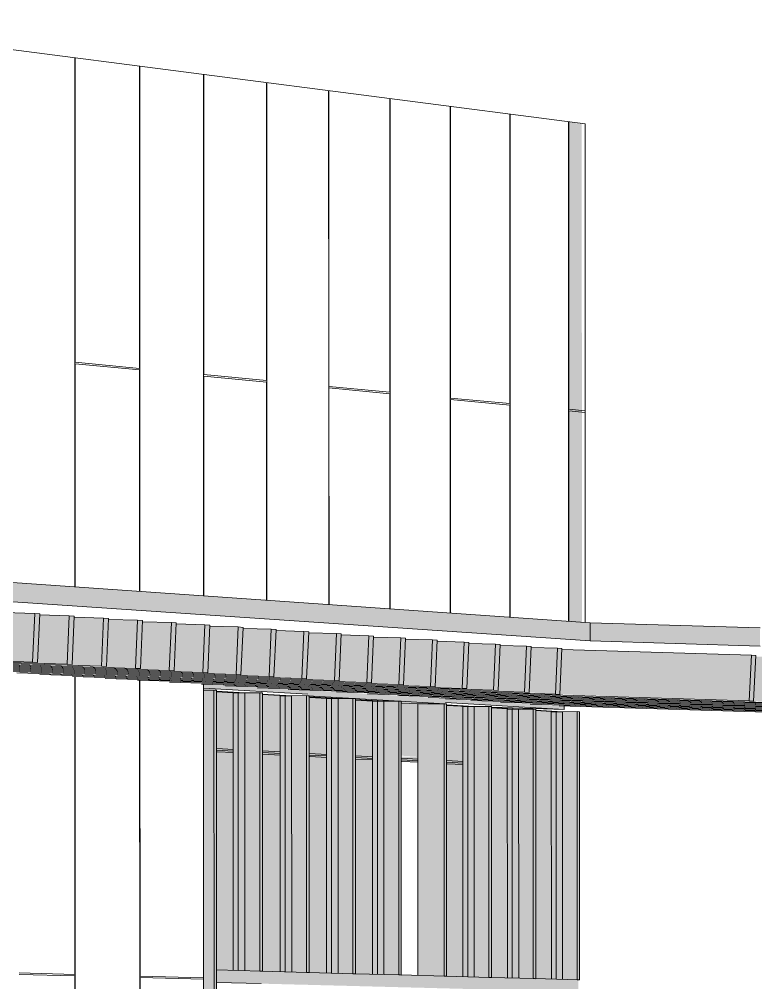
# Model space of a CAD drawing. Header units: inches. Extents: x 31156 to 31160, y -65 to 66.
# Drawn here: x 31156.67972 to 31156.70565, y 59.17454 to 59.20846 of the extents above; entities that cross this region are included whole.
import ezdxf

# ---------------------------------------------------------------- set-up
doc = ezdxf.new("R2010")
doc.units = ezdxf.units.IN
doc.header["$MEASUREMENT"] = 0
for name, color, linetype, lineweight in [('A-CLNG', 13, 'Continuous', 13), ('A-GLAZ-CURT', 52, 'Continuous', 9), ('A-GLAZ-CWMG', 51, 'Continuous', 9), ('A-ROOF', 132, 'Continuous', 13), ('A-WALL-PATT', 111, 'Continuous', 13), ('L-SITE-WALL', 31, 'Continuous', 13), ('S-BEAM', 12, 'Continuous', 9)]:
    doc.layers.add(name, color=color, linetype=linetype, lineweight=lineweight)

# ---------------------------------------------------------------- blocks, each defined once
blk = doc.blocks.new('FP_17-Looking North East')
at = {"layer": 'A-WALL-PATT', "lineweight": 9}
for p, q in [((31156.672188, 59.19723), (31156.672186, 59.208334)), ((31156.6722, 59.197286), (31156.672199, 59.208332)), ((31156.674612, 59.197056), (31156.674611, 59.208019)), ((31156.674625, 59.196998), (31156.674623, 59.208018)), ((31156.677001, 59.196772), (31156.676999, 59.20771)), ((31156.677013, 59.196828), (31156.677011, 59.207708)), ((31156.679353, 59.196604), (31156.679352, 59.207404)), ((31156.679366, 59.196547), (31156.679364, 59.207403)), ((31156.681672, 59.196327), (31156.68167, 59.207104)), ((31156.681683, 59.196382), (31156.681682, 59.207102)), ((31156.683956, 59.196165), (31156.683954, 59.206807)), ((31156.683967, 59.196109), (31156.683966, 59.206806)), ((31156.686207, 59.195896), (31156.686205, 59.206515)), ((31156.686218, 59.19595), (31156.686217, 59.206514)), ((31156.688425, 59.195739), (31156.688424, 59.206228)), ((31156.688437, 59.195684), (31156.688435, 59.206226)), ((31156.690612, 59.195476), (31156.690611, 59.205944)), ((31156.690623, 59.19553), (31156.690622, 59.205943)), ((31156.692768, 59.195325), (31156.692766, 59.205664)), ((31156.692779, 59.19527), (31156.692777, 59.205663)), ((31156.694893, 59.195069), (31156.694892, 59.205389)), ((31156.694904, 59.195121), (31156.694902, 59.205387)), ((31156.696988, 59.194923), (31156.696987, 59.205117)), ((31156.696999, 59.194868), (31156.696998, 59.205116)), ((31156.699055, 59.194673), (31156.699053, 59.204849)), ((31156.699065, 59.194725), (31156.699064, 59.204848)), ((31156.672189, 59.189149), (31156.672188, 59.19723)), ((31156.6722, 59.197286), (31156.674612, 59.197056)), ((31156.6722, 59.197229), (31156.674612, 59.196999)), ((31156.672201, 59.189148), (31156.6722, 59.197229)), ((31156.674613, 59.188979), (31156.674612, 59.196999)), ((31156.674626, 59.188979), (31156.674625, 59.196998)), ((31156.677013, 59.196828), (31156.679353, 59.196604)), ((31156.677002, 59.188812), (31156.677001, 59.196772)), ((31156.679353, 59.196548), (31156.677013, 59.196771)), ((31156.677014, 59.188811), (31156.677013, 59.196771)), ((31156.679354, 59.188674), (31156.679353, 59.196548)), ((31156.679366, 59.188674), (31156.679366, 59.196547)), ((31156.681673, 59.188485), (31156.681672, 59.196327)), ((31156.681683, 59.196382), (31156.683956, 59.196165)), ((31156.681683, 59.196326), (31156.683956, 59.19611)), ((31156.681684, 59.188484), (31156.681683, 59.196326)), ((31156.683957, 59.188325), (31156.683956, 59.19611)), ((31156.683968, 59.188324), (31156.683967, 59.196109)), ((31156.686208, 59.188167), (31156.686207, 59.195896)), ((31156.686218, 59.19595), (31156.688425, 59.195739)), ((31156.688425, 59.195685), (31156.686218, 59.195895)), ((31156.686219, 59.188166), (31156.686218, 59.195895)), ((31156.688426, 59.188012), (31156.688425, 59.195685)), ((31156.688438, 59.188011), (31156.688437, 59.195684)), ((31156.690613, 59.187859), (31156.690612, 59.195476)), ((31156.690623, 59.19553), (31156.692768, 59.195325)), ((31156.690623, 59.195475), (31156.692768, 59.195271)), ((31156.690624, 59.187858), (31156.690623, 59.195475)), ((31156.692769, 59.187708), (31156.692768, 59.195271)), ((31156.69278, 59.187707), (31156.692779, 59.19527)), ((31156.694904, 59.195121), (31156.696988, 59.194923)), ((31156.694894, 59.187559), (31156.694893, 59.195069)), ((31156.696988, 59.19487), (31156.694904, 59.195068)), ((31156.694905, 59.187558), (31156.694904, 59.195068)), ((31156.696989, 59.187412), (31156.696988, 59.19487)), ((31156.697, 59.187411), (31156.696999, 59.194868)), ((31156.699055, 59.187267), (31156.699055, 59.194673)), ((31156.699065, 59.194725), (31156.699638, 59.19467)), ((31156.699065, 59.194672), (31156.699638, 59.194617)), ((31156.699066, 59.187266), (31156.699065, 59.194672))]:
    blk.add_line(p, q, dxfattribs=at)
blk = doc.blocks.new('FP_20-Looking North East')
at = {"layer": 'A-WALL-PATT', "lineweight": 9}
for p, q in [((31156.681674, 59.17483), (31156.681673, 59.185318)), ((31156.681688, 59.164054), (31156.681685, 59.185318)), ((31156.68396, 59.164073), (31156.683957, 59.185181)), ((31156.68397, 59.17477), (31156.683969, 59.185181)), ((31156.681674, 59.17483), (31156.679718, 59.174882)), ((31156.681674, 59.174775), (31156.679718, 59.174826)), ((31156.681677, 59.153277), (31156.681674, 59.174775)), ((31156.686209, 59.174711), (31156.68397, 59.17477)), ((31156.683973, 59.153376), (31156.68397, 59.174715)), ((31156.686209, 59.174656), (31156.68397, 59.174715)), ((31156.68396, 59.164073), (31156.681688, 59.164054)), ((31156.681688, 59.163998), (31156.68396, 59.164017)), ((31156.681689, 59.153222), (31156.681688, 59.163998)), ((31156.683961, 59.15332), (31156.68396, 59.164017)), ((31156.683973, 59.153376), (31156.686212, 59.153471)), ((31156.679721, 59.153194), (31156.681677, 59.153277))]:
    blk.add_line(p, q, dxfattribs=at)

msp = doc.modelspace()

# ---------------------------------------------------------------- hatches: boundary and pattern name
at = {"layer": 'A-CLNG', "lineweight": 5}
h = msp.add_hatch(color=256, dxfattribs=at)
h.paths.add_polyline_path([(31156.698907, 59.184154), (31156.69888, 59.184277), (31156.69472, 59.184527), (31156.69472, 59.184403), (31156.698731, 59.184164)], flags=0)
h.paths.add_polyline_path([(31156.689883, 59.18469), (31156.689883, 59.184832), (31156.689187, 59.184858), (31156.689187, 59.184885), (31156.688089, 59.184924), (31156.688089, 59.184951), (31156.686982, 59.18499), (31156.686982, 59.185018), (31156.686209, 59.185038), (31156.686213, 59.184908), (31156.689722, 59.1847)], flags=0)
h.paths.add_polyline_path([(31156.58285, 59.191325), (31156.58285, 59.19134), (31156.582814, 59.191327)], flags=0)
h.paths.add_polyline_path([(31156.574629, 59.191543), (31156.574629, 59.191769), (31156.572639, 59.191858), (31156.572639, 59.191892), (31156.570536, 59.19197), (31156.570536, 59.192019), (31156.568411, 59.192103), (31156.568411, 59.192146), (31156.568301, 59.192122), (31156.568301, 59.191919), (31156.573705, 59.191598)], flags=0)
h.paths.add_polyline_path([(31156.561779, 59.192307), (31156.561779, 59.192541), (31156.559696, 59.192611), (31156.559696, 59.192671), (31156.558536, 59.192681), (31156.558537, 59.1925), (31156.560358, 59.192392)], flags=0)
h.paths.add_polyline_path([(31156.417346, 59.204743), (31156.405165, 59.205549), (31156.405169, 59.205042), (31156.414237, 59.204819)], flags=0)
at = {"layer": 'A-GLAZ-CURT', "transparency": 33554458}
for points in [[(31156.68766, 59.174958), (31156.687659, 59.184738), (31156.686668, 59.184766), (31156.68667, 59.174985)], [(31156.68931, 59.174913), (31156.689309, 59.18464), (31156.688281, 59.1847), (31156.688282, 59.174941)], [(31156.690943, 59.174868), (31156.690916, 59.184545), (31156.689928, 59.184604), (31156.689929, 59.174896)], [(31156.692558, 59.174824), (31156.692532, 59.18445), (31156.691557, 59.184507), (31156.691558, 59.174852)], [(31156.695737, 59.174738), (31156.695736, 59.18426), (31156.694763, 59.184318), (31156.694764, 59.174764)], [(31156.697301, 59.174695), (31156.6973, 59.184167), (31156.696341, 59.1842), (31156.696342, 59.174721)], [(31156.698849, 59.174653), (31156.698848, 59.184076), (31156.697902, 59.184132), (31156.697903, 59.174679), (31156.698512, 59.174662)]]:
    msp.add_hatch(color=256, dxfattribs=at).paths.add_polyline_path(points, flags=0)
at = {"layer": 'A-GLAZ-CURT', "lineweight": 5, "transparency": 33554458}
for points in [[(31156.687752, 59.174955), (31156.687751, 59.184733), (31156.687516, 59.184699), (31156.687517, 59.174962), (31156.687661, 59.174958)], [(31156.689401, 59.17491), (31156.6894, 59.184635), (31156.689166, 59.184633), (31156.689167, 59.174917), (31156.689311, 59.174913)], [(31156.691032, 59.174866), (31156.691031, 59.184538), (31156.690799, 59.184525), (31156.6908, 59.174872), (31156.690943, 59.174868)], [(31156.694244, 59.174779), (31156.694242, 59.184348), (31156.694012, 59.184318), (31156.694013, 59.174785), (31156.694112, 59.174782)], [(31156.695824, 59.174736), (31156.695822, 59.184255), (31156.695593, 59.184253), (31156.695594, 59.174742), (31156.695737, 59.174738)], [(31156.697387, 59.174693), (31156.697386, 59.184162), (31156.697158, 59.184136), (31156.697159, 59.174699), (31156.697302, 59.174695)]]:
    msp.add_hatch(color=256, dxfattribs=at).paths.add_polyline_path(points, flags=0)
at = {"layer": 'A-GLAZ-CWMG', "lineweight": 5}
for points in [[(31156.686209, 59.174766), (31156.686575, 59.174767), (31156.686574, 59.184838), (31156.686208, 59.184823), (31156.686209, 59.175296)], [(31156.686667, 59.174765), (31156.686654, 59.184833), (31156.686574, 59.184833), (31156.686575, 59.174767)], [(31156.68766, 59.174958), (31156.687659, 59.184738), (31156.687248, 59.184735), (31156.687249, 59.174969)], [(31156.688188, 59.174943), (31156.688187, 59.184742), (31156.687659, 59.184738), (31156.68766, 59.174958)], [(31156.68828, 59.174941), (31156.688279, 59.184737), (31156.688187, 59.184742), (31156.688188, 59.174943)], [(31156.68931, 59.174913), (31156.689309, 59.18464), (31156.6889, 59.184637), (31156.688901, 59.174924)], [(31156.689836, 59.174898), (31156.689835, 59.184645), (31156.689309, 59.18464), (31156.68931, 59.174913), (31156.68971, 59.174902)], [(31156.689927, 59.174896), (31156.689925, 59.184639), (31156.689835, 59.184645), (31156.689836, 59.174898)], [(31156.690942, 59.184544), (31156.691465, 59.184548), (31156.689926, 59.184635), (31156.689929, 59.184604), (31156.690871, 59.184548)], [(31156.690535, 59.184541), (31156.690533, 59.184568), (31156.689958, 59.184575)], [(31156.690943, 59.174868), (31156.690942, 59.184541), (31156.690535, 59.184538), (31156.690536, 59.17488)], [(31156.691466, 59.174854), (31156.691465, 59.184545), (31156.690942, 59.184538), (31156.690943, 59.174868)], [(31156.691556, 59.174852), (31156.691555, 59.184543), (31156.691465, 59.184548), (31156.691466, 59.174854)], [(31156.692557, 59.184448), (31156.692989, 59.184458), (31156.691556, 59.184515), (31156.691558, 59.184507), (31156.692487, 59.184452)], [(31156.692152, 59.184445), (31156.692398, 59.184458), (31156.691939, 59.184458)], [(31156.692558, 59.174824), (31156.692557, 59.184445), (31156.692152, 59.184442), (31156.692153, 59.174836)], [(31156.693079, 59.17481), (31156.693078, 59.184449), (31156.692557, 59.184442), (31156.692558, 59.174824)], [(31156.693167, 59.174808), (31156.693166, 59.184447), (31156.693078, 59.184452), (31156.693079, 59.17481)], [(31156.693751, 59.18435), (31156.694673, 59.184358), (31156.693166, 59.184447), (31156.693172, 59.184385)], [(31156.694674, 59.174767), (31156.694673, 59.184355), (31156.693751, 59.184318), (31156.693753, 59.174792), (31156.694112, 59.174782)], [(31156.694762, 59.174764), (31156.694761, 59.184352), (31156.694673, 59.184328), (31156.694674, 59.174767)], [(31156.695737, 59.174738), (31156.695736, 59.18426), (31156.695334, 59.184254), (31156.695335, 59.174749)], [(31156.696253, 59.174724), (31156.696252, 59.184264), (31156.695736, 59.184254), (31156.695737, 59.174738)], [(31156.69634, 59.174721), (31156.696339, 59.184259), (31156.696252, 59.184264), (31156.696253, 59.174724)], [(31156.697301, 59.174695), (31156.6973, 59.184167), (31156.696901, 59.184136), (31156.696902, 59.174706)], [(31156.697815, 59.174681), (31156.697814, 59.184171), (31156.6973, 59.184136), (31156.697301, 59.174695)], [(31156.697901, 59.174679), (31156.6979, 59.184166), (31156.697814, 59.184171), (31156.697815, 59.174681)], [(31156.698849, 59.174653), (31156.698848, 59.184076), (31156.69845, 59.184065), (31156.698452, 59.174664), (31156.698514, 59.174662)], [(31156.699361, 59.174639), (31156.69936, 59.18408), (31156.698848, 59.184065), (31156.698849, 59.174653)], [(31156.699446, 59.174637), (31156.699445, 59.184075), (31156.69936, 59.184074), (31156.699361, 59.174639)], [(31156.686578, 59.153855), (31156.686575, 59.174767), (31156.686209, 59.174766), (31156.686212, 59.153857)], [(31156.686578, 59.153855), (31156.68667, 59.153859), (31156.686667, 59.174765), (31156.686575, 59.174767), (31156.686578, 59.153957)], [(31156.688234, 59.174504), (31156.688234, 59.174942), (31156.686667, 59.174985), (31156.686667, 59.174545)]]:
    msp.add_hatch(color=256, dxfattribs=at).paths.add_polyline_path(points, flags=0)
at = {"layer": 'A-GLAZ-CWMG'}
for points in [[(31156.69151, 59.184545), (31156.69151, 59.18475), (31156.689959, 59.184829), (31156.68988, 59.184834), (31156.68988, 59.184642), (31156.69089, 59.184582)], [(31156.693122, 59.18445), (31156.693122, 59.18464), (31156.69151, 59.184737), (31156.69151, 59.184545), (31156.692989, 59.184458)], [(31156.68621, 59.174543), (31156.686667, 59.174545), (31156.686667, 59.174985), (31156.68621, 59.174983), (31156.68621, 59.17458)], [(31156.689881, 59.174462), (31156.689881, 59.174897), (31156.688234, 59.174942), (31156.688234, 59.174504), (31156.689709, 59.174466)], [(31156.691511, 59.17442), (31156.691511, 59.174853), (31156.689881, 59.174897), (31156.689881, 59.174462)], [(31156.693123, 59.174378), (31156.693123, 59.174809), (31156.691511, 59.174853), (31156.691511, 59.17442)], [(31156.694718, 59.174337), (31156.694718, 59.174766), (31156.693123, 59.174809), (31156.693123, 59.174378), (31156.69411, 59.174353)], [(31156.696297, 59.174296), (31156.696296, 59.174723), (31156.694718, 59.174766), (31156.694718, 59.174337)], [(31156.697858, 59.174256), (31156.697858, 59.17468), (31156.696296, 59.174723), (31156.696297, 59.174296)], [(31156.699404, 59.174216), (31156.699403, 59.174638), (31156.697858, 59.17468), (31156.697858, 59.174256), (31156.698095, 59.17425)]]:
    msp.add_hatch(color=256, dxfattribs=at).paths.add_polyline_path(points, flags=0)
h = msp.add_hatch(color=256, dxfattribs=at)
h.paths.add_polyline_path([(31156.694717, 59.184355), (31156.694717, 59.184544), (31156.693122, 59.18464), (31156.693122, 59.18445), (31156.69411, 59.184391)], flags=0)
h.paths.add_polyline_path([(31156.694717, 59.184544), (31156.694717, 59.184558), (31156.694264, 59.184571)], flags=0)
at = {"layer": 'A-ROOF', "lineweight": 5}
for points in [[(31156.699814, 59.18657), (31156.699814, 59.187207), (31156.60504, 59.193819), (31156.604859, 59.193592), (31156.60464, 59.193428), (31156.604375, 59.193319), (31156.604092, 59.193279), (31156.600564, 59.193521), (31156.595217, 59.193668), (31156.699814, 59.18657)], [(31156.705802, 59.186391), (31156.705801, 59.18703), (31156.699814, 59.187207), (31156.699814, 59.18657), (31156.702838, 59.18648)]]:
    msp.add_hatch(color=256, dxfattribs=at).paths.add_polyline_path(points, flags=0)
at = {"layer": 'L-SITE-WALL', "lineweight": 5}
msp.add_hatch(color=256, dxfattribs=at).paths.add_polyline_path([(31156.699526, 59.187234), (31156.699523, 59.204771), (31156.699046, 59.204833), (31156.699048, 59.187268)], flags=0)
at = {"layer": 'S-BEAM', "lineweight": 5}
h = msp.add_hatch(color=256, dxfattribs=at)
h.paths.add_polyline_path([(31156.695345, 59.184181), (31156.695345, 59.184257), (31156.695345, 59.184284), (31156.694776, 59.184298), (31156.694777, 59.184215), (31156.695028, 59.1842)], flags=0)
h.paths.add_polyline_path([(31156.692162, 59.184369), (31156.692162, 59.184445), (31156.691569, 59.18445), (31156.691571, 59.184403), (31156.691755, 59.184393)], flags=0)
h.paths.add_polyline_path([(31156.690546, 59.184464), (31156.690545, 59.184541), (31156.68994, 59.184546), (31156.689942, 59.184499)], flags=0)
h.paths.add_polyline_path([(31156.688911, 59.18456), (31156.688911, 59.184637), (31156.688911, 59.184665), (31156.688294, 59.184682), (31156.688295, 59.184596), (31156.688489, 59.184585)], flags=0)
h.paths.add_polyline_path([(31156.687259, 59.184657), (31156.687259, 59.184735), (31156.687197, 59.184767), (31156.686681, 59.184766), (31156.686682, 59.184691)], flags=0)
h.paths.add_polyline_path([(31156.573036, 59.191378), (31156.573058, 59.191459), (31156.573074, 59.191479), (31156.573118, 59.191519), (31156.571589, 59.191582), (31156.571591, 59.191463)], flags=0)
h.paths.add_polyline_path([(31156.57018, 59.191547), (31156.57018, 59.191654), (31156.570582, 59.191669), (31156.568403, 59.19177), (31156.568405, 59.191651), (31156.569302, 59.191598)], flags=0)
h.paths.add_polyline_path([(31156.563515, 59.191939), (31156.563556, 59.192046), (31156.561884, 59.192119), (31156.561886, 59.192035), (31156.562664, 59.191989)], flags=0)
h.paths.add_polyline_path([(31156.559851, 59.192154), (31156.559887, 59.192256), (31156.5599, 59.192273), (31156.559934, 59.192299), (31156.558549, 59.192352), (31156.558551, 59.192231)], flags=0)
h.paths.add_polyline_path([(31156.416268, 59.200603), (31156.416268, 59.20075), (31156.412215, 59.20099), (31156.412216, 59.200842), (31156.415753, 59.200634)], flags=0)
h.paths.add_polyline_path([(31156.410311, 59.200954), (31156.410311, 59.201102), (31156.406152, 59.201348), (31156.406153, 59.201198), (31156.409414, 59.201007)], flags=0)
h = msp.add_hatch(color=256, dxfattribs=at)
h.paths.add_polyline_path([(31156.695345, 59.182414), (31156.695345, 59.184181), (31156.694776, 59.1842), (31156.694777, 59.182444), (31156.695345, 59.182414)], flags=0)
h.paths.add_polyline_path([(31156.692163, 59.182582), (31156.692162, 59.184369), (31156.69157, 59.184393), (31156.691571, 59.182613), (31156.692162, 59.182582)], flags=0)
h.paths.add_polyline_path([(31156.690546, 59.182668), (31156.690546, 59.184464), (31156.689941, 59.184499), (31156.689942, 59.1827), (31156.690546, 59.182668)], flags=0)
h.paths.add_polyline_path([(31156.688911, 59.182754), (31156.688911, 59.18456), (31156.688294, 59.184596), (31156.688295, 59.182787), (31156.688911, 59.182754)], flags=0)
h.paths.add_polyline_path([(31156.687259, 59.182841), (31156.687259, 59.184657), (31156.686681, 59.184691), (31156.686682, 59.182872), (31156.687259, 59.182841)], flags=0)
h.paths.add_polyline_path([(31156.572919, 59.188892), (31156.572919, 59.191061), (31156.573026, 59.191061), (31156.573026, 59.191379), (31156.57159, 59.191464), (31156.571591, 59.188963)], flags=0)
h.paths.add_polyline_path([(31156.57018, 59.189037), (31156.57018, 59.191547), (31156.568403, 59.191651), (31156.568405, 59.189131), (31156.57018, 59.189037)], flags=0)
h.paths.add_polyline_path([(31156.563516, 59.18939), (31156.563515, 59.191939), (31156.561884, 59.192029), (31156.561886, 59.189476), (31156.562243, 59.189457)], flags=0)
h.paths.add_polyline_path([(31156.559851, 59.189584), (31156.559851, 59.192154), (31156.558549, 59.192231), (31156.558551, 59.189653)], flags=0)
h.paths.add_polyline_path([(31156.416269, 59.197182), (31156.416268, 59.200603), (31156.412215, 59.200842), (31156.412216, 59.197397), (31156.416268, 59.197182)], flags=0)
h.paths.add_polyline_path([(31156.410311, 59.197498), (31156.410311, 59.200954), (31156.406152, 59.201189), (31156.406153, 59.197718), (31156.410311, 59.197498)], flags=0)
h = msp.add_hatch(color=256, dxfattribs=at)
h.paths.add_polyline_path([(31156.693762, 59.182497), (31156.693762, 59.184274), (31156.693181, 59.184309), (31156.693182, 59.182528), (31156.693762, 59.182497)], flags=0)
h.paths.add_polyline_path([(31156.482026, 59.193702), (31156.481995, 59.196005), (31156.444933, 59.198133), (31156.444937, 59.195665), (31156.482026, 59.193702)], flags=0)
h.paths.add_polyline_path([(31156.443035, 59.195766), (31156.443034, 59.19824), (31156.443071, 59.19824), (31156.418155, 59.19967), (31156.418156, 59.197082), (31156.441648, 59.195839)], flags=0)
h = msp.add_hatch(color=256, dxfattribs=at)
h.paths.add_polyline_path([(31156.695344, 59.182268), (31156.695343, 59.182325), (31156.694774, 59.182355), (31156.694775, 59.182297), (31156.695343, 59.182268)], flags=0)
h.paths.add_polyline_path([(31156.692161, 59.182434), (31156.692161, 59.182492), (31156.691568, 59.182523), (31156.691569, 59.182465), (31156.692161, 59.182434)], flags=0)
h.paths.add_polyline_path([(31156.690544, 59.182519), (31156.690544, 59.182577), (31156.689939, 59.182609), (31156.68994, 59.182551), (31156.690544, 59.182519)], flags=0)
h.paths.add_polyline_path([(31156.68891, 59.182605), (31156.688909, 59.182663), (31156.688292, 59.182696), (31156.688293, 59.182637), (31156.688909, 59.182605)], flags=0)
h.paths.add_polyline_path([(31156.687258, 59.182692), (31156.687257, 59.18275), (31156.68668, 59.182781), (31156.686681, 59.182722), (31156.687257, 59.182692)], flags=0)
h.paths.add_polyline_path([(31156.573327, 59.188665), (31156.573326, 59.188745), (31156.571588, 59.188837), (31156.571589, 59.188756), (31156.573326, 59.188665)], flags=0)
h.paths.add_polyline_path([(31156.570178, 59.18883), (31156.570178, 59.188911), (31156.568402, 59.189005), (31156.568403, 59.188923), (31156.570178, 59.18883)], flags=0)
h.paths.add_polyline_path([(31156.563737, 59.189168), (31156.563736, 59.18925), (31156.561883, 59.189348), (31156.561884, 59.189265), (31156.563736, 59.189168)], flags=0)
h.paths.add_polyline_path([(31156.560436, 59.189341), (31156.560436, 59.189424), (31156.558548, 59.189523), (31156.558549, 59.18944)], flags=0)
h.paths.add_polyline_path([(31156.416267, 59.1969), (31156.416267, 59.19701), (31156.412213, 59.197223), (31156.412214, 59.197112), (31156.416267, 59.1969)], flags=0)
h.paths.add_polyline_path([(31156.410309, 59.197212), (31156.410309, 59.197324), (31156.40615, 59.197542), (31156.406151, 59.19743), (31156.410309, 59.197212)], flags=0)
h = msp.add_hatch(color=256, dxfattribs=at)
h.paths.add_polyline_path([(31156.695345, 59.182325), (31156.695345, 59.182414), (31156.694776, 59.182414), (31156.694777, 59.182355), (31156.695345, 59.182325)], flags=0)
h.paths.add_polyline_path([(31156.692163, 59.182492), (31156.692162, 59.182582), (31156.69157, 59.182584), (31156.691571, 59.182523), (31156.692162, 59.182492)], flags=0)
h.paths.add_polyline_path([(31156.690546, 59.182577), (31156.690546, 59.182668), (31156.689941, 59.18267), (31156.689942, 59.182609), (31156.690545, 59.182577)], flags=0)
h.paths.add_polyline_path([(31156.688911, 59.182663), (31156.688911, 59.182754), (31156.688294, 59.182757), (31156.688295, 59.182696), (31156.688911, 59.182663)], flags=0)
h.paths.add_polyline_path([(31156.687259, 59.18275), (31156.687259, 59.182841), (31156.686681, 59.182842), (31156.686682, 59.182781), (31156.687259, 59.18275)], flags=0)
h.paths.add_polyline_path([(31156.573105, 59.188757), (31156.573049, 59.188828), (31156.573042, 59.188844), (31156.572921, 59.188875), (31156.572919, 59.188892), (31156.57159, 59.188946), (31156.571591, 59.188837)], flags=0)
h.paths.add_polyline_path([(31156.57018, 59.188911), (31156.57018, 59.189037), (31156.568403, 59.189115), (31156.568404, 59.189005), (31156.570179, 59.188911)], flags=0)
h.paths.add_polyline_path([(31156.563585, 59.189258), (31156.563528, 59.189332), (31156.563516, 59.18939), (31156.561885, 59.18946), (31156.561885, 59.189348), (31156.562243, 59.189329)], flags=0)
h.paths.add_polyline_path([(31156.559921, 59.189451), (31156.559863, 59.189526), (31156.559851, 59.189584), (31156.55855, 59.189637), (31156.55855, 59.189523)], flags=0)
h.paths.add_polyline_path([(31156.416268, 59.19701), (31156.416268, 59.197182), (31156.412215, 59.197395), (31156.412216, 59.197224), (31156.416268, 59.19701)], flags=0)
h.paths.add_polyline_path([(31156.410311, 59.197324), (31156.410311, 59.197498), (31156.406152, 59.197717), (31156.406153, 59.197543), (31156.410311, 59.197324)], flags=0)
h = msp.add_hatch(color=256, dxfattribs=at)
h.paths.add_polyline_path([(31156.695347, 59.182214), (31156.695343, 59.182268), (31156.694774, 59.182297), (31156.694779, 59.182243), (31156.695347, 59.182214)], flags=0)
h.paths.add_polyline_path([(31156.692165, 59.18238), (31156.692161, 59.182434), (31156.691568, 59.182466), (31156.691573, 59.182411), (31156.692165, 59.18238)], flags=0)
h.paths.add_polyline_path([(31156.690548, 59.182464), (31156.690544, 59.182519), (31156.689939, 59.182551), (31156.689944, 59.182496), (31156.690548, 59.182464)], flags=0)
h.paths.add_polyline_path([(31156.688914, 59.18255), (31156.688909, 59.182605), (31156.688292, 59.182637), (31156.688297, 59.182582), (31156.688913, 59.18255)], flags=0)
h.paths.add_polyline_path([(31156.687261, 59.182636), (31156.687257, 59.182692), (31156.68668, 59.182722), (31156.686685, 59.182666), (31156.687261, 59.182636)], flags=0)
h.paths.add_polyline_path([(31156.572396, 59.188638), (31156.573326, 59.188665), (31156.571588, 59.188756), (31156.571593, 59.18868), (31156.572266, 59.188645)], flags=0)
h.paths.add_polyline_path([(31156.570182, 59.188753), (31156.570178, 59.18883), (31156.568402, 59.188923), (31156.568407, 59.188846), (31156.570182, 59.188753)], flags=0)
h.paths.add_polyline_path([(31156.562864, 59.189136), (31156.563736, 59.189168), (31156.561883, 59.189265), (31156.561888, 59.189187), (31156.562245, 59.189168)], flags=0)
h.paths.add_polyline_path([(31156.559194, 59.189328), (31156.560436, 59.189341), (31156.558548, 59.18944), (31156.558553, 59.189361)], flags=0)
h.paths.add_polyline_path([(31156.416271, 59.196795), (31156.416267, 59.1969), (31156.412213, 59.197112), (31156.412218, 59.197007), (31156.41627, 59.196795)], flags=0)
h.paths.add_polyline_path([(31156.410313, 59.197107), (31156.410309, 59.197212), (31156.40615, 59.19743), (31156.406155, 59.197324), (31156.410313, 59.197107)], flags=0)
h = msp.add_hatch(color=256, dxfattribs=at)
h.paths.add_polyline_path([(31156.693761, 59.182351), (31156.69376, 59.182408), (31156.69318, 59.182438), (31156.693181, 59.182381), (31156.69376, 59.182351)], flags=0)
h.paths.add_polyline_path([(31156.482024, 59.193452), (31156.482024, 59.19355), (31156.444931, 59.195502), (31156.444935, 59.195397), (31156.482024, 59.193452)], flags=0)
h.paths.add_polyline_path([(31156.443759, 59.195458), (31156.443759, 59.195563), (31156.418153, 59.196911), (31156.418154, 59.196801), (31156.439374, 59.195688)], flags=0)
h = msp.add_hatch(color=256, dxfattribs=at)
h.paths.add_polyline_path([(31156.693762, 59.182408), (31156.693762, 59.182497), (31156.693181, 59.182498), (31156.693182, 59.182438), (31156.693762, 59.182408)], flags=0)
h.paths.add_polyline_path([(31156.482026, 59.19355), (31156.482026, 59.193702), (31156.444933, 59.195661), (31156.444936, 59.195502), (31156.482026, 59.19355)], flags=0)
h.paths.add_polyline_path([(31156.443119, 59.195597), (31156.443062, 59.195661), (31156.443035, 59.195766), (31156.418155, 59.19708), (31156.418155, 59.196911), (31156.439376, 59.195794)], flags=0)
h = msp.add_hatch(color=256, dxfattribs=at)
h.paths.add_polyline_path([(31156.693765, 59.182296), (31156.69376, 59.182351), (31156.69318, 59.182381), (31156.693185, 59.182327), (31156.693764, 59.182296)], flags=0)
h.paths.add_polyline_path([(31156.482029, 59.193359), (31156.482024, 59.193452), (31156.444931, 59.195397), (31156.444939, 59.195297), (31156.482028, 59.193359)], flags=0)
h.paths.add_polyline_path([(31156.442247, 59.195438), (31156.443737, 59.195459), (31156.418153, 59.196801), (31156.418158, 59.196697), (31156.439378, 59.195588)], flags=0)
h = msp.add_hatch(color=256, dxfattribs=at)
h.paths.add_polyline_path([(31156.695748, 59.18426), (31156.695345, 59.184285), (31156.695688, 59.184264)], flags=0)
h.paths.add_polyline_path([(31156.693762, 59.184274), (31156.693762, 59.184351), (31156.693181, 59.184355), (31156.693182, 59.184309)], flags=0)
h.paths.add_polyline_path([(31156.689322, 59.184641), (31156.688911, 59.184665), (31156.689296, 59.184642)], flags=0)
h.paths.add_polyline_path([(31156.687671, 59.184738), (31156.687203, 59.184767), (31156.6876, 59.184743)], flags=0)
h.paths.add_polyline_path([(31156.573118, 59.191519), (31156.573118, 59.191519), (31156.571769, 59.191599)], flags=0)
h.paths.add_polyline_path([(31156.57072, 59.191661), (31156.570591, 59.191669), (31156.570582, 59.191669)], flags=0)
h.paths.add_polyline_path([(31156.559934, 59.192299), (31156.559935, 59.1923), (31156.55855, 59.192381)], flags=0)
for points in [[(31156.680187, 59.185826), (31156.680263, 59.187538), (31156.679217, 59.187569), (31156.679143, 59.185891), (31156.665843, 59.186268), (31156.665843, 59.186263), (31156.679219, 59.185856)], [(31156.681404, 59.185752), (31156.68148, 59.187456), (31156.680443, 59.187487), (31156.680369, 59.185816), (31156.667108, 59.186194), (31156.667108, 59.186187), (31156.680853, 59.185768)], [(31156.680364, 59.185815), (31156.68044, 59.187526), (31156.680263, 59.187538), (31156.680187, 59.185826)], [(31156.68158, 59.185741), (31156.681656, 59.187445), (31156.68148, 59.187456), (31156.681404, 59.185752)], [(31156.682612, 59.185678), (31156.682688, 59.187376), (31156.681659, 59.187406), (31156.681585, 59.185741), (31156.68166, 59.185707)], [(31156.682787, 59.185667), (31156.682862, 59.187364), (31156.682688, 59.187376), (31156.682612, 59.185678)], [(31156.683811, 59.185604), (31156.683886, 59.187296), (31156.682865, 59.187326), (31156.682792, 59.185667), (31156.682867, 59.185633)], [(31156.683984, 59.185594), (31156.68406, 59.187284), (31156.683886, 59.187296), (31156.683811, 59.185604)], [(31156.685001, 59.185531), (31156.685076, 59.187216), (31156.684062, 59.187247), (31156.683989, 59.185594), (31156.684064, 59.18556)], [(31156.685173, 59.185521), (31156.685248, 59.187205), (31156.685076, 59.187216), (31156.685001, 59.185531)], [(31156.686181, 59.185459), (31156.686256, 59.187138), (31156.685251, 59.187168), (31156.685177, 59.185521), (31156.685254, 59.185487)], [(31156.686352, 59.185449), (31156.686427, 59.187126), (31156.686256, 59.187138), (31156.686181, 59.185459)], [(31156.687353, 59.185387), (31156.687427, 59.18706), (31156.686429, 59.187089), (31156.686356, 59.185449), (31156.686431, 59.185416)], [(31156.687522, 59.185377), (31156.687597, 59.187048), (31156.687427, 59.18706), (31156.687353, 59.185387)], [(31156.688516, 59.185316), (31156.68859, 59.186982), (31156.687599, 59.187012), (31156.687527, 59.185377), (31156.687601, 59.185344)], [(31156.688683, 59.185306), (31156.688758, 59.186971), (31156.68859, 59.186982), (31156.688516, 59.185316)], [(31156.689669, 59.185245), (31156.689743, 59.186905), (31156.688761, 59.186934), (31156.688688, 59.185306), (31156.68965, 59.185246)], [(31156.689836, 59.185235), (31156.68991, 59.186894), (31156.689743, 59.186905), (31156.689669, 59.185245)], [(31156.690815, 59.185175), (31156.690888, 59.186829), (31156.689913, 59.186858), (31156.689841, 59.185235), (31156.689914, 59.185203)], [(31156.69098, 59.185165), (31156.691054, 59.186818), (31156.690888, 59.186829), (31156.690815, 59.185175)], [(31156.691951, 59.185106), (31156.692025, 59.186753), (31156.691056, 59.186782), (31156.690984, 59.185165), (31156.691058, 59.185133)], [(31156.692115, 59.185096), (31156.692189, 59.186742), (31156.692025, 59.186753), (31156.691951, 59.185106)], [(31156.693079, 59.185037), (31156.693152, 59.186678), (31156.692192, 59.186706), (31156.69212, 59.185096), (31156.692193, 59.185064)], [(31156.693242, 59.185027), (31156.693315, 59.186667), (31156.693152, 59.186678), (31156.693079, 59.185037)], [(31156.694199, 59.184968), (31156.694272, 59.186603), (31156.693318, 59.186631), (31156.693246, 59.185027), (31156.694051, 59.184973)], [(31156.694361, 59.184958), (31156.694434, 59.186592), (31156.694272, 59.186603), (31156.694199, 59.184968)], [(31156.69531, 59.1849), (31156.695383, 59.186529), (31156.694436, 59.186557), (31156.694365, 59.184958), (31156.694438, 59.184927)], [(31156.695471, 59.18489), (31156.695543, 59.186518), (31156.695383, 59.186529), (31156.69531, 59.1849)], [(31156.696413, 59.184832), (31156.696486, 59.186455), (31156.695546, 59.186483), (31156.695475, 59.18489), (31156.695548, 59.184859)], [(31156.696573, 59.184823), (31156.696645, 59.186445), (31156.696486, 59.186455), (31156.696413, 59.184832)], [(31156.697508, 59.184765), (31156.697581, 59.186382), (31156.696648, 59.18641), (31156.696577, 59.184823), (31156.696649, 59.184792)], [(31156.697667, 59.184756), (31156.697739, 59.186372), (31156.697581, 59.186382), (31156.697508, 59.184765)], [(31156.698595, 59.184699), (31156.698667, 59.18631), (31156.697742, 59.186337), (31156.697671, 59.184756), (31156.698452, 59.184703)], [(31156.698752, 59.184689), (31156.698824, 59.186299), (31156.698667, 59.18631), (31156.698595, 59.184699)], [(31156.705419, 59.184456), (31156.705492, 59.186065), (31156.698827, 59.186265), (31156.698757, 59.184689), (31156.702838, 59.184536)], [(31156.705573, 59.184447), (31156.705645, 59.186055), (31156.705492, 59.186065), (31156.705419, 59.184456)], [(31156.706472, 59.184391), (31156.706544, 59.185994), (31156.705648, 59.186021), (31156.705577, 59.184447), (31156.706434, 59.184392)]]:
    msp.add_hatch(color=256, dxfattribs=at).paths.add_polyline_path(points, flags=0)

# ---------------------------------------------------------------- linework, layer by layer
at = {"layer": 'A-CLNG'}
for p, q in [((31156.689883, 59.18469), (31156.686209, 59.184909)), ((31156.698907, 59.184154), (31156.69472, 59.184403)), ((31156.698907, 59.184281), (31156.698907, 59.184154)), ((31156.696352, 59.184233), (31156.698907, 59.184154))]:
    msp.add_line(p, q, dxfattribs=at)
at = {"layer": 'A-GLAZ-CURT'}
for p, q in [((31156.687659, 59.184738), (31156.686668, 59.184797)), ((31156.686669, 59.184781), (31156.687424, 59.184736)), ((31156.687424, 59.184736), (31156.687659, 59.184738)), ((31156.687424, 59.184736), (31156.687425, 59.174964)), ((31156.68766, 59.174958), (31156.687659, 59.184738)), ((31156.689309, 59.18464), (31156.688281, 59.184701)), ((31156.688282, 59.184685), (31156.689075, 59.184638)), ((31156.689075, 59.184638), (31156.689309, 59.18464)), ((31156.689075, 59.184638), (31156.689077, 59.174919)), ((31156.68931, 59.174913), (31156.689309, 59.18464)), ((31156.690942, 59.184544), (31156.689928, 59.184604)), ((31156.689929, 59.184588), (31156.690709, 59.184542)), ((31156.690709, 59.184542), (31156.690942, 59.184544)), ((31156.690709, 59.184542), (31156.69071, 59.174875)), ((31156.690943, 59.174868), (31156.690942, 59.184544)), ((31156.692557, 59.184448), (31156.691557, 59.184507)), ((31156.691558, 59.184492), (31156.692325, 59.184446)), ((31156.692325, 59.184446), (31156.692557, 59.184448)), ((31156.692325, 59.184446), (31156.692326, 59.174831)), ((31156.692558, 59.174824), (31156.692557, 59.184448)), ((31156.695736, 59.18426), (31156.694763, 59.184318)), ((31156.694764, 59.184302), (31156.695506, 59.184258)), ((31156.695506, 59.184258), (31156.695736, 59.18426)), ((31156.695506, 59.184258), (31156.695507, 59.174744)), ((31156.695737, 59.174738), (31156.695736, 59.18426)), ((31156.6973, 59.184167), (31156.696341, 59.184224)), ((31156.696342, 59.184209), (31156.697072, 59.184166)), ((31156.697072, 59.184166), (31156.6973, 59.184167)), ((31156.697072, 59.184166), (31156.697073, 59.174702)), ((31156.697301, 59.174695), (31156.6973, 59.184167)), ((31156.698848, 59.184076), (31156.697902, 59.184132)), ((31156.697903, 59.184116), (31156.698621, 59.184074)), ((31156.698621, 59.184074), (31156.698848, 59.184076)), ((31156.698621, 59.184074), (31156.698622, 59.174659)), ((31156.698849, 59.174653), (31156.698848, 59.184076))]:
    msp.add_line(p, q, dxfattribs=at)
at = {"layer": 'A-GLAZ-CWMG'}
for p, q in [((31156.68622, 59.184835), (31156.686574, 59.184838)), ((31156.686574, 59.184838), (31156.686666, 59.184832)), ((31156.686574, 59.184838), (31156.686575, 59.174767)), ((31156.686667, 59.174765), (31156.686666, 59.184832)), ((31156.687248, 59.184735), (31156.687659, 59.184738)), ((31156.687248, 59.184735), (31156.687249, 59.174969)), ((31156.687659, 59.184738), (31156.688187, 59.184742)), ((31156.688187, 59.184742), (31156.688279, 59.184737)), ((31156.688187, 59.184742), (31156.688188, 59.174943)), ((31156.68828, 59.174941), (31156.688279, 59.184737)), ((31156.6889, 59.184637), (31156.689309, 59.18464)), ((31156.6889, 59.184637), (31156.688901, 59.174924)), ((31156.689309, 59.18464), (31156.689835, 59.184645)), ((31156.689835, 59.184645), (31156.689925, 59.184639)), ((31156.689835, 59.184645), (31156.689836, 59.174898)), ((31156.68988, 59.184642), (31156.69151, 59.184545)), ((31156.689927, 59.174896), (31156.689925, 59.184639)), ((31156.689958, 59.184575), (31156.690535, 59.184541)), ((31156.690535, 59.184541), (31156.690942, 59.184544)), ((31156.690535, 59.184541), (31156.690536, 59.17488)), ((31156.690942, 59.184544), (31156.691465, 59.184548)), ((31156.691465, 59.184548), (31156.691555, 59.184543)), ((31156.691465, 59.184548), (31156.691466, 59.174854)), ((31156.69151, 59.184545), (31156.693122, 59.18445)), ((31156.691556, 59.174852), (31156.691555, 59.184543)), ((31156.691559, 59.18448), (31156.692152, 59.184445)), ((31156.692152, 59.184445), (31156.692557, 59.184448)), ((31156.692152, 59.184445), (31156.692153, 59.174836)), ((31156.692557, 59.184448), (31156.693078, 59.184452)), ((31156.693078, 59.184452), (31156.693166, 59.184447)), ((31156.693078, 59.184452), (31156.693079, 59.17481)), ((31156.693122, 59.18445), (31156.694717, 59.184355)), ((31156.693167, 59.174808), (31156.693166, 59.184447)), ((31156.693187, 59.184384), (31156.693751, 59.18435)), ((31156.693751, 59.18435), (31156.694673, 59.184358)), ((31156.693751, 59.18435), (31156.693753, 59.174792)), ((31156.694673, 59.184358), (31156.694761, 59.184352)), ((31156.694673, 59.184358), (31156.694674, 59.174767)), ((31156.694762, 59.174764), (31156.694761, 59.184352)), ((31156.695334, 59.184257), (31156.695736, 59.18426)), ((31156.695334, 59.184257), (31156.695335, 59.174749)), ((31156.695736, 59.18426), (31156.696252, 59.184264)), ((31156.696252, 59.184264), (31156.696339, 59.184259)), ((31156.696252, 59.184264), (31156.696253, 59.174724)), ((31156.69634, 59.174721), (31156.696339, 59.184259)), ((31156.696901, 59.184164), (31156.6973, 59.184167)), ((31156.696901, 59.184164), (31156.696902, 59.174706)), ((31156.6973, 59.184167), (31156.697814, 59.184171)), ((31156.697814, 59.184171), (31156.6979, 59.184166)), ((31156.697814, 59.184171), (31156.697815, 59.174681)), ((31156.697901, 59.174679), (31156.6979, 59.184166)), ((31156.69845, 59.184073), (31156.698848, 59.184076)), ((31156.69845, 59.184073), (31156.698452, 59.174664)), ((31156.698848, 59.184076), (31156.69936, 59.18408)), ((31156.69936, 59.18408), (31156.699445, 59.184075)), ((31156.69936, 59.18408), (31156.699361, 59.174639)), ((31156.699446, 59.174637), (31156.699445, 59.184075)), ((31156.686575, 59.174767), (31156.686578, 59.153855)), ((31156.686667, 59.174545), (31156.686667, 59.174985)), ((31156.688234, 59.174942), (31156.686667, 59.174985)), ((31156.68828, 59.174941), (31156.688188, 59.174943)), ((31156.689881, 59.174897), (31156.688234, 59.174942)), ((31156.689927, 59.174896), (31156.689836, 59.174898)), ((31156.691511, 59.174853), (31156.689881, 59.174897)), ((31156.691556, 59.174852), (31156.691466, 59.174854)), ((31156.693123, 59.174809), (31156.691511, 59.174853)), ((31156.693167, 59.174808), (31156.693079, 59.17481)), ((31156.694718, 59.174766), (31156.693123, 59.174809)), ((31156.68667, 59.153859), (31156.686667, 59.174765)), ((31156.686667, 59.174545), (31156.688234, 59.174504)), ((31156.694762, 59.174764), (31156.694674, 59.174767)), ((31156.696296, 59.174723), (31156.694718, 59.174766)), ((31156.69634, 59.174721), (31156.696253, 59.174724)), ((31156.697858, 59.17468), (31156.696296, 59.174723)), ((31156.697901, 59.174679), (31156.697815, 59.174681)), ((31156.699403, 59.174638), (31156.697858, 59.17468)), ((31156.699446, 59.174637), (31156.699361, 59.174639))]:
    msp.add_line(p, q, dxfattribs=at)
at = {"layer": 'A-ROOF'}
for p, q in [((31156.605051, 59.193844), (31156.699814, 59.187207)), ((31156.699814, 59.18657), (31156.595217, 59.193668)), ((31156.699814, 59.187207), (31156.705801, 59.18703)), ((31156.699814, 59.187207), (31156.699814, 59.18657)), ((31156.705802, 59.186391), (31156.699814, 59.18657))]:
    msp.add_line(p, q, dxfattribs=at)
at = {"layer": 'L-SITE-WALL'}
for p, q in [((31156.699637, 59.204773), (31156.671247, 59.208456)), ((31156.699639, 59.187226), (31156.699637, 59.204773)), ((31156.686212, 59.153416), (31156.686208, 59.185046))]:
    msp.add_line(p, q, dxfattribs=at)
at = {"layer": 'S-BEAM'}
for p, q in [((31156.679217, 59.187569), (31156.680263, 59.187538)), ((31156.680263, 59.187538), (31156.680187, 59.185826)), ((31156.68044, 59.187526), (31156.680263, 59.187538)), ((31156.680364, 59.185815), (31156.68044, 59.187526)), ((31156.680443, 59.187487), (31156.68148, 59.187456)), ((31156.68148, 59.187456), (31156.681404, 59.185752)), ((31156.681656, 59.187445), (31156.68148, 59.187456)), ((31156.68158, 59.185741), (31156.681656, 59.187445)), ((31156.681659, 59.187406), (31156.682688, 59.187376)), ((31156.682688, 59.187376), (31156.682612, 59.185678)), ((31156.682862, 59.187364), (31156.682688, 59.187376)), ((31156.682787, 59.185667), (31156.682862, 59.187364)), ((31156.682865, 59.187326), (31156.683886, 59.187296)), ((31156.683886, 59.187296), (31156.683811, 59.185604)), ((31156.68406, 59.187284), (31156.683886, 59.187296)), ((31156.683984, 59.185594), (31156.68406, 59.187284)), ((31156.684062, 59.187247), (31156.685076, 59.187216)), ((31156.685076, 59.187216), (31156.685001, 59.185531)), ((31156.685248, 59.187205), (31156.685076, 59.187216)), ((31156.685173, 59.185521), (31156.685248, 59.187205)), ((31156.685254, 59.187168), (31156.686256, 59.187138)), ((31156.686256, 59.187138), (31156.686181, 59.185459)), ((31156.686427, 59.187126), (31156.686256, 59.187138)), ((31156.686352, 59.185449), (31156.686427, 59.187126)), ((31156.686429, 59.187089), (31156.687427, 59.18706)), ((31156.687427, 59.18706), (31156.687353, 59.185387)), ((31156.687597, 59.187048), (31156.687427, 59.18706)), ((31156.687522, 59.185377), (31156.687597, 59.187048)), ((31156.687599, 59.187012), (31156.68859, 59.186982)), ((31156.68859, 59.186982), (31156.688516, 59.185316)), ((31156.688758, 59.186971), (31156.68859, 59.186982)), ((31156.688683, 59.185306), (31156.688758, 59.186971)), ((31156.688761, 59.186934), (31156.689743, 59.186905)), ((31156.689743, 59.186905), (31156.689669, 59.185245)), ((31156.68991, 59.186894), (31156.689743, 59.186905)), ((31156.689836, 59.185235), (31156.68991, 59.186894)), ((31156.689913, 59.186858), (31156.690888, 59.186829)), ((31156.690888, 59.186829), (31156.690815, 59.185175)), ((31156.691054, 59.186818), (31156.690888, 59.186829)), ((31156.69098, 59.185165), (31156.691054, 59.186818)), ((31156.691056, 59.186782), (31156.692025, 59.186753)), ((31156.692025, 59.186753), (31156.691951, 59.185106)), ((31156.692189, 59.186742), (31156.692025, 59.186753)), ((31156.692115, 59.185096), (31156.692189, 59.186742)), ((31156.692192, 59.186706), (31156.693152, 59.186678)), ((31156.693152, 59.186678), (31156.693079, 59.185037)), ((31156.693315, 59.186667), (31156.693152, 59.186678)), ((31156.693242, 59.185027), (31156.693315, 59.186667)), ((31156.693318, 59.186631), (31156.694272, 59.186603)), ((31156.694272, 59.186603), (31156.694199, 59.184968)), ((31156.694434, 59.186592), (31156.694272, 59.186603)), ((31156.694361, 59.184958), (31156.694434, 59.186592)), ((31156.694436, 59.186557), (31156.695383, 59.186529)), ((31156.695383, 59.186529), (31156.69531, 59.1849)), ((31156.695543, 59.186518), (31156.695383, 59.186529)), ((31156.695471, 59.18489), (31156.695543, 59.186518)), ((31156.695546, 59.186483), (31156.696486, 59.186455)), ((31156.696486, 59.186455), (31156.696413, 59.184832)), ((31156.696645, 59.186445), (31156.696486, 59.186455)), ((31156.696573, 59.184823), (31156.696645, 59.186445)), ((31156.696648, 59.18641), (31156.697581, 59.186382)), ((31156.697581, 59.186382), (31156.697508, 59.184765)), ((31156.697739, 59.186372), (31156.697581, 59.186382)), ((31156.697667, 59.184756), (31156.697739, 59.186372)), ((31156.697742, 59.186337), (31156.698667, 59.18631)), ((31156.698667, 59.18631), (31156.698595, 59.184699)), ((31156.698824, 59.186299), (31156.698667, 59.18631)), ((31156.680187, 59.185826), (31156.665843, 59.186263)), ((31156.681404, 59.185752), (31156.667108, 59.186187)), ((31156.682612, 59.185678), (31156.668363, 59.186112)), ((31156.683811, 59.185604), (31156.669609, 59.186037)), ((31156.685001, 59.185531), (31156.670846, 59.185963)), ((31156.698752, 59.184689), (31156.698824, 59.186299)), ((31156.698827, 59.186265), (31156.705492, 59.186065)), ((31156.705492, 59.186065), (31156.705419, 59.184456)), ((31156.705645, 59.186055), (31156.705492, 59.186065)), ((31156.705573, 59.184447), (31156.705645, 59.186055)), ((31156.686181, 59.185459), (31156.672113, 59.185888)), ((31156.687353, 59.185387), (31156.673324, 59.185816)), ((31156.688516, 59.185316), (31156.674533, 59.185743)), ((31156.689669, 59.185245), (31156.675732, 59.185672)), ((31156.680187, 59.185826), (31156.680364, 59.185815)), ((31156.681404, 59.185752), (31156.68158, 59.185741)), ((31156.682612, 59.185678), (31156.682787, 59.185667)), ((31156.690815, 59.185175), (31156.676922, 59.1856)), ((31156.691951, 59.185106), (31156.678465, 59.185518)), ((31156.693079, 59.185037), (31156.679637, 59.185448)), ((31156.694199, 59.184968), (31156.68044, 59.185389)), ((31156.69531, 59.1849), (31156.681595, 59.18532)), ((31156.683811, 59.185604), (31156.683984, 59.185594)), ((31156.685001, 59.185531), (31156.685173, 59.185521)), ((31156.686181, 59.185459), (31156.686352, 59.185449)), ((31156.687353, 59.185387), (31156.687522, 59.185377)), ((31156.688516, 59.185316), (31156.688683, 59.185306)), ((31156.696413, 59.184832), (31156.682742, 59.185252)), ((31156.697508, 59.184765), (31156.683881, 59.185183)), ((31156.698595, 59.184699), (31156.685011, 59.185116)), ((31156.705419, 59.184456), (31156.686133, 59.185048)), ((31156.706472, 59.184391), (31156.686982, 59.18499)), ((31156.689669, 59.185245), (31156.689836, 59.185235)), ((31156.690815, 59.185175), (31156.69098, 59.185165)), ((31156.691951, 59.185106), (31156.692115, 59.185096)), ((31156.693079, 59.185037), (31156.693242, 59.185027)), ((31156.694199, 59.184968), (31156.694361, 59.184958)), ((31156.707518, 59.184327), (31156.688089, 59.184924)), ((31156.708555, 59.184262), (31156.689187, 59.184858)), ((31156.709585, 59.184199), (31156.69089, 59.184774)), ((31156.710608, 59.184135), (31156.691971, 59.184709)), ((31156.711623, 59.184073), (31156.693044, 59.184645)), ((31156.69531, 59.1849), (31156.695471, 59.18489)), ((31156.696413, 59.184832), (31156.696573, 59.184823)), ((31156.697508, 59.184765), (31156.697667, 59.184756)), ((31156.698595, 59.184699), (31156.698752, 59.184689)), ((31156.712632, 59.18401), (31156.69411, 59.184581)), ((31156.713633, 59.183948), (31156.694719, 59.184531)), ((31156.714626, 59.183887), (31156.695617, 59.184473)), ((31156.715613, 59.183826), (31156.696662, 59.18441)), ((31156.716593, 59.183765), (31156.6977, 59.184348)), ((31156.717566, 59.183705), (31156.698731, 59.184286)), ((31156.705419, 59.184456), (31156.705573, 59.184447)), ((31156.68668, 59.182781), (31156.687258, 59.18275)), ((31156.687258, 59.182692), (31156.68668, 59.182722)), ((31156.687261, 59.182636), (31156.686684, 59.182666)), ((31156.688292, 59.182696), (31156.68891, 59.182663)), ((31156.68891, 59.182605), (31156.688292, 59.182637)), ((31156.688914, 59.18255), (31156.688296, 59.182582)), ((31156.689939, 59.182609), (31156.690544, 59.182577)), ((31156.690544, 59.182519), (31156.689939, 59.182551)), ((31156.690548, 59.182464), (31156.689943, 59.182496)), ((31156.691568, 59.182523), (31156.692161, 59.182492)), ((31156.692161, 59.182434), (31156.691568, 59.182466)), ((31156.692165, 59.18238), (31156.691572, 59.182411)), ((31156.69318, 59.182438), (31156.693761, 59.182408)), ((31156.693761, 59.182351), (31156.69318, 59.182381)), ((31156.693765, 59.182296), (31156.693184, 59.182327)), ((31156.694774, 59.182355), (31156.695344, 59.182325)), ((31156.695344, 59.182268), (31156.694774, 59.182297)), ((31156.695347, 59.182214), (31156.694778, 59.182243))]:
    msp.add_line(p, q, dxfattribs=at)

# ---------------------------------------------------------------- block references
at = {"layer": 'L-SITE-WALL', "lineweight": 9}
for name in ['FP_17-Looking North East', 'FP_20-Looking North East']:
    msp.add_blockref(name, (0, 0), dxfattribs=at)

doc.saveas('drawing.dxf')
